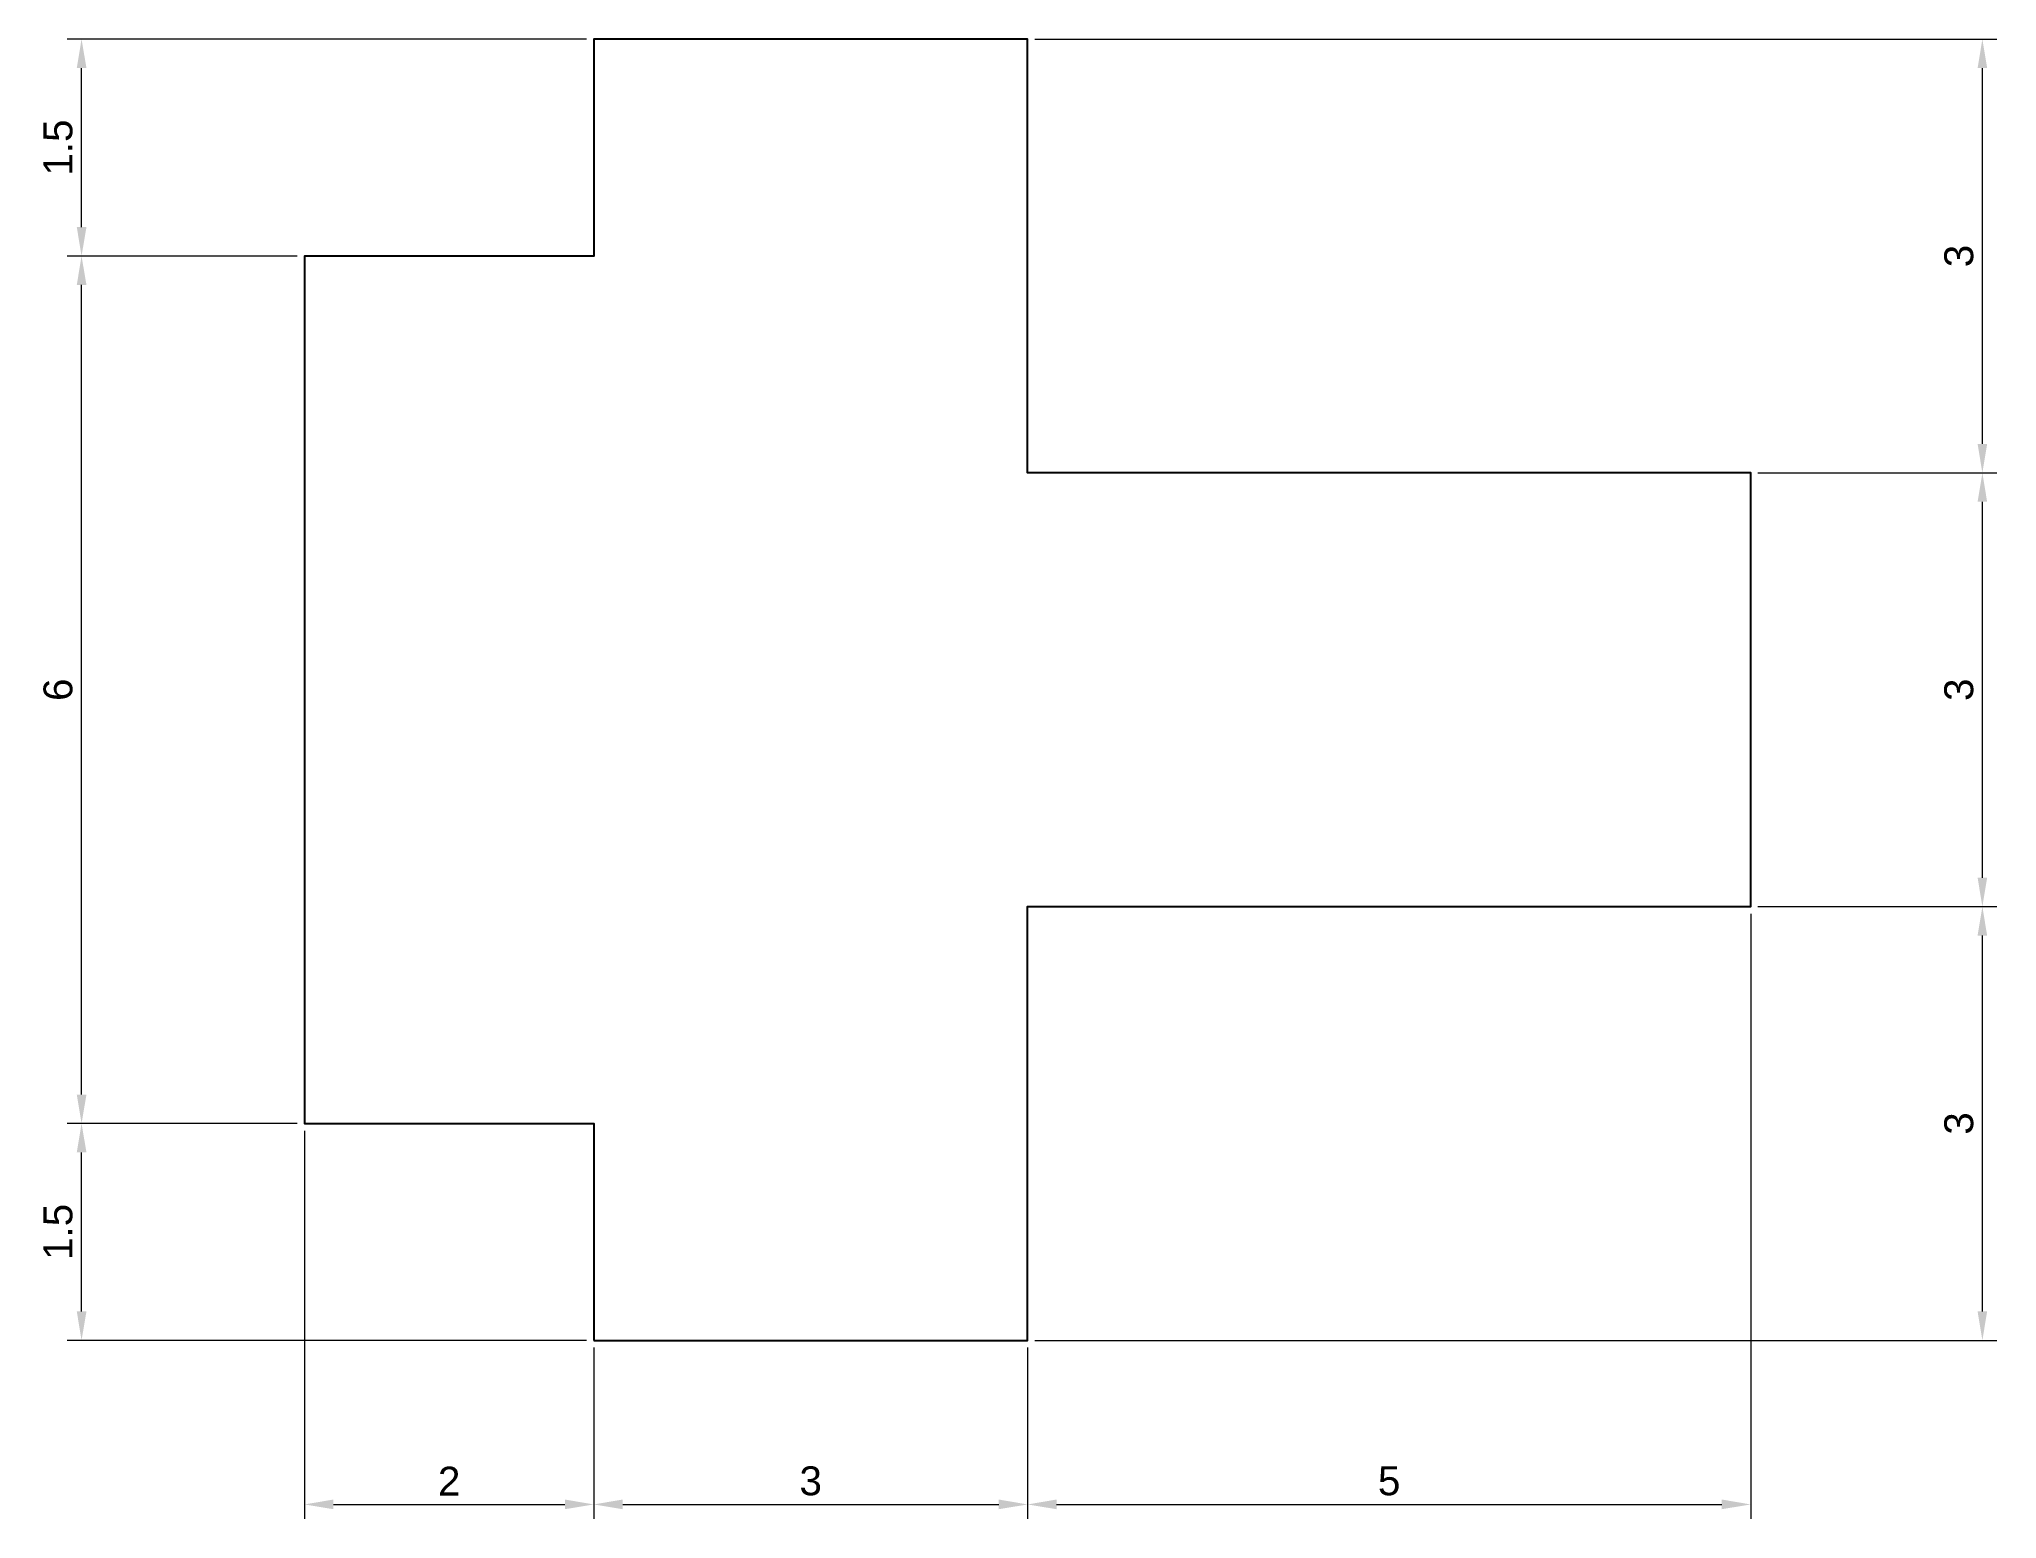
# Model space of a CAD drawing. Header units: millimetres. Extents: x -1.8 to 11.7, y -1.2 to 9.
import ezdxf

# ---------------------------------------------------------------- set-up
doc = ezdxf.new("R2010")
doc.units = ezdxf.units.MM
doc.header["$MEASUREMENT"] = 0
doc.layers.add('AM_5', color=3, linetype='Continuous', lineweight=15)
doc.styles.get("Standard").update_dxf_attribs({"font": 'arial.ttf'})
doc.dimstyles.new('AM_ANSI$0', dxfattribs={"dimtxt": 0.2, "dimasz": 0.2, "dimexe": 0.1, "dimexo": 0.05, "dimgap": 0.06, "dimtad": 1, "dimtoh": 1, "dimzin": 9, "dimdsep": 46, "dimtxsty": 'Standard', "dimcen": 0, "dimclrd": 3, "dimclre": 256, "dimclrt": 2, "dimadec": 0, "dimazin": 2, "dimtp": 0.1, "dimtm": 0.1, "dimtfac": 0.71, "dimtofl": 0, "dimtmove": 0, "dimatfit": 3, "dimfxl": 1, "dimtolj": 1, "dimtzin": 7, "dimlwd": -1, "dimlwe": -1, "dimarcsym": 1})

# ---------------------------------------------------------------- blocks, each defined once
blk = doc.blocks.new('*D5')
at = {"layer": 'AM_5', "transparency": 16777216}
for p, q in [((0, 1.45), (0, -1.235)), ((2, -0.05), (2, -1.235))]:
    blk.add_line(p, q, dxfattribs=at)
at = {"layer": 'AM_5', "color": 3, "transparency": 16777216}
blk.add_line((0.2, -1.135), (1.8, -1.135), dxfattribs=at)
for points in [[(0.2, -1.101), (0.2, -1.168), (0, -1.135)], [(1.8, -1.101), (1.8, -1.168), (2, -1.135)]]:
    blk.add_solid(points, dxfattribs=at)
at = {"layer": 'Defpoints', "color": 0, "transparency": 16777216}
for p in [(0, 1.5), (2, 0), (2, -1.135)]:
    blk.add_point(p, dxfattribs=at)
at = {"layer": 'AM_5', "color": 2, "transparency": 16777216, "insert": (1, -0.974), "char_height": 0.2, "attachment_point": 5}
blk.add_mtext('\\A1;2', dxfattribs=at)
blk = doc.blocks.new('*D6')
at = {"layer": 'AM_5', "transparency": 16777216}
for p, q in [((2, -0.05), (2, -1.235)), ((5, -0.05), (5, -1.235))]:
    blk.add_line(p, q, dxfattribs=at)
at = {"layer": 'AM_5', "color": 3, "transparency": 16777216}
blk.add_line((2.2, -1.135), (4.8, -1.135), dxfattribs=at)
for points in [[(2.2, -1.101), (2.2, -1.168), (2, -1.135)], [(4.8, -1.101), (4.8, -1.168), (5, -1.135)]]:
    blk.add_solid(points, dxfattribs=at)
at = {"layer": 'Defpoints', "color": 0, "transparency": 16777216}
for p in [(2, 0), (5, 0), (5, -1.135)]:
    blk.add_point(p, dxfattribs=at)
at = {"layer": 'AM_5', "color": 2, "transparency": 16777216, "insert": (3.5, -0.973), "char_height": 0.2, "attachment_point": 5}
blk.add_mtext('\\A1;3', dxfattribs=at)
blk = doc.blocks.new('*D7')
at = {"layer": 'AM_5', "transparency": 16777216}
for p, q in [((10, 2.95), (10, -1.235)), ((5, -0.05), (5, -1.235))]:
    blk.add_line(p, q, dxfattribs=at)
at = {"layer": 'AM_5', "color": 3, "transparency": 16777216}
blk.add_line((5.2, -1.135), (9.8, -1.135), dxfattribs=at)
for points in [[(5.2, -1.101), (5.2, -1.168), (5, -1.135)], [(9.8, -1.101), (9.8, -1.168), (10, -1.135)]]:
    blk.add_solid(points, dxfattribs=at)
at = {"layer": 'Defpoints', "color": 0, "transparency": 16777216}
for p in [(10, 3), (5, 0), (10, -1.135)]:
    blk.add_point(p, dxfattribs=at)
at = {"layer": 'AM_5', "color": 2, "transparency": 16777216, "insert": (7.5, -0.973), "char_height": 0.2, "attachment_point": 5}
blk.add_mtext('\\A1;5', dxfattribs=at)
blk = doc.blocks.new('*D8')
at = {"layer": 'AM_5', "transparency": 16777216}
for p, q in [((-0.05, 1.5), (-1.642, 1.5)), ((1.95, 0), (-1.642, 0))]:
    blk.add_line(p, q, dxfattribs=at)
at = {"layer": 'AM_5', "color": 3, "transparency": 16777216}
blk.add_line((-1.542, 0.2), (-1.542, 1.3), dxfattribs=at)
for points in [[(-1.575, 1.3), (-1.508, 1.3), (-1.542, 1.5)], [(-1.575, 0.2), (-1.508, 0.2), (-1.542, 0)]]:
    blk.add_solid(points, dxfattribs=at)
at = {"layer": 'Defpoints', "color": 0, "transparency": 16777216}
for p in [(-1.542, 1.5), (0, 1.5), (2, 0)]:
    blk.add_point(p, dxfattribs=at)
at = {"layer": 'AM_5', "color": 2, "transparency": 16777216, "insert": (-1.704, 0.75), "char_height": 0.2, "attachment_point": 5, "rotation": 90}
blk.add_mtext('\\A1;1.5', dxfattribs=at)
blk = doc.blocks.new('*D9')
at = {"layer": 'AM_5', "transparency": 16777216}
for p, q in [((-0.05, 7.5), (-1.642, 7.5)), ((-0.05, 1.5), (-1.642, 1.5))]:
    blk.add_line(p, q, dxfattribs=at)
at = {"layer": 'AM_5', "color": 3, "transparency": 16777216}
blk.add_line((-1.542, 1.7), (-1.542, 7.3), dxfattribs=at)
for points in [[(-1.575, 7.3), (-1.508, 7.3), (-1.542, 7.5)], [(-1.575, 1.7), (-1.508, 1.7), (-1.542, 1.5)]]:
    blk.add_solid(points, dxfattribs=at)
at = {"layer": 'Defpoints', "color": 0, "transparency": 16777216}
for p in [(-1.542, 7.5), (0, 7.5), (0, 1.5)]:
    blk.add_point(p, dxfattribs=at)
at = {"layer": 'AM_5', "color": 2, "transparency": 16777216, "insert": (-1.704, 4.5), "char_height": 0.2, "attachment_point": 5, "rotation": 90}
blk.add_mtext('\\A1;6', dxfattribs=at)
blk = doc.blocks.new('*D10')
at = {"layer": 'AM_5', "transparency": 16777216}
for p, q in [((1.95, 9), (-1.642, 9)), ((-0.05, 7.5), (-1.642, 7.5))]:
    blk.add_line(p, q, dxfattribs=at)
at = {"layer": 'AM_5', "color": 3, "transparency": 16777216}
blk.add_line((-1.542, 7.7), (-1.542, 8.8), dxfattribs=at)
for points in [[(-1.575, 8.8), (-1.508, 8.8), (-1.542, 9)], [(-1.575, 7.7), (-1.508, 7.7), (-1.542, 7.5)]]:
    blk.add_solid(points, dxfattribs=at)
at = {"layer": 'Defpoints', "color": 0, "transparency": 16777216}
for p in [(-1.542, 9), (2, 9), (0, 7.5)]:
    blk.add_point(p, dxfattribs=at)
at = {"layer": 'AM_5', "color": 2, "transparency": 16777216, "insert": (-1.704, 8.25), "char_height": 0.2, "attachment_point": 5, "rotation": 90}
blk.add_mtext('\\A1;1.5', dxfattribs=at)
blk = doc.blocks.new('*D11')
at = {"layer": 'AM_5', "transparency": 16777216}
for p, q in [((10.05, 3), (11.702, 3)), ((5.05, 0), (11.702, 0))]:
    blk.add_line(p, q, dxfattribs=at)
at = {"layer": 'AM_5', "color": 3, "transparency": 16777216}
blk.add_line((11.602, 0.2), (11.602, 2.8), dxfattribs=at)
for points in [[(11.569, 2.8), (11.635, 2.8), (11.602, 3)], [(11.569, 0.2), (11.635, 0.2), (11.602, 0)]]:
    blk.add_solid(points, dxfattribs=at)
at = {"layer": 'Defpoints', "color": 0, "transparency": 16777216}
for p in [(10, 3), (11.602, 3), (5, 0)]:
    blk.add_point(p, dxfattribs=at)
at = {"layer": 'AM_5', "color": 2, "transparency": 16777216, "insert": (11.44, 1.5), "char_height": 0.2, "attachment_point": 5, "rotation": 90}
blk.add_mtext('\\A1;3', dxfattribs=at)
blk = doc.blocks.new('*D12')
at = {"layer": 'AM_5', "transparency": 16777216}
for p, q in [((10.05, 6), (11.702, 6)), ((10.05, 3), (11.702, 3))]:
    blk.add_line(p, q, dxfattribs=at)
at = {"layer": 'AM_5', "color": 3, "transparency": 16777216}
blk.add_line((11.602, 3.2), (11.602, 5.8), dxfattribs=at)
for points in [[(11.569, 5.8), (11.635, 5.8), (11.602, 6)], [(11.569, 3.2), (11.635, 3.2), (11.602, 3)]]:
    blk.add_solid(points, dxfattribs=at)
at = {"layer": 'Defpoints', "color": 0, "transparency": 16777216}
for p in [(10, 6), (11.602, 6), (10, 3)]:
    blk.add_point(p, dxfattribs=at)
at = {"layer": 'AM_5', "color": 2, "transparency": 16777216, "insert": (11.44, 4.5), "char_height": 0.2, "attachment_point": 5, "rotation": 90}
blk.add_mtext('\\A1;3', dxfattribs=at)
blk = doc.blocks.new('*D13')
at = {"layer": 'AM_5', "transparency": 16777216}
for p, q in [((5.05, 9), (11.702, 9)), ((10.05, 6), (11.702, 6))]:
    blk.add_line(p, q, dxfattribs=at)
at = {"layer": 'AM_5', "color": 3, "transparency": 16777216}
blk.add_line((11.602, 6.2), (11.602, 8.8), dxfattribs=at)
for points in [[(11.569, 8.8), (11.635, 8.8), (11.602, 9)], [(11.569, 6.2), (11.635, 6.2), (11.602, 6)]]:
    blk.add_solid(points, dxfattribs=at)
at = {"layer": 'Defpoints', "color": 0, "transparency": 16777216}
for p in [(5, 9), (11.602, 9), (10, 6)]:
    blk.add_point(p, dxfattribs=at)
at = {"layer": 'AM_5', "color": 2, "transparency": 16777216, "insert": (11.44, 7.5), "char_height": 0.2, "attachment_point": 5, "rotation": 90}
blk.add_mtext('\\A1;3', dxfattribs=at)

msp = doc.modelspace()

# ---------------------------------------------------------------- linework, layer by layer
msp.add_lwpolyline([(2, 0), (5, 0), (5, 3), (10, 3), (10, 6), (5, 6), (5, 9), (2, 9), (2, 7.5), (0, 7.5), (0, 1.5), (2, 1.5), (2, 0)])

# ---------------------------------------------------------------- dimensions: what is measured, and where the dimension line sits
at = {"layer": 'AM_5'}
for base, p1, p2, angle, picture, middle in [((-1.542, 9), (0, 7.5), (2, 9), 90, '*D10', (-1.704, 8.25)), ((11.602, 9), (10, 6), (5, 9), 90, '*D13', (11.44, 7.5)), ((-1.542, 7.5), (0, 1.5), (0, 7.5), 90, '*D9', (-1.704, 4.5)), ((11.602, 6), (10, 3), (10, 6), 90, '*D12', (11.44, 4.5)), ((10, -1.135), (5, 0), (10, 3), 0, '*D7', (7.5, -0.973)), ((5, -1.135), (2, 0), (5, 0), 0, '*D6', (3.5, -0.973))]:
    dim = msp.add_linear_dim(base=base, p1=p1, p2=p2, angle=angle, dimstyle='AM_ANSI$0', dxfattribs=at)
    dim.commit()
    dim.dimension.update_dxf_attribs({"geometry": picture, "text_midpoint": middle})
for base, p1, p2, angle, picture, middle in [((11.602, 3), (5, 0), (10, 3), 90, '*D11', (11.44, 1.5)), ((-1.542, 1.5), (2, 0), (0, 1.5), 90, '*D8', (-1.704, 0.75)), ((2, -1.135), (0, 1.5), (2, 0), 0, '*D5', (1, -0.974))]:
    dim = msp.add_linear_dim(base=base, p1=p1, p2=p2, angle=angle, dimstyle='AM_ANSI$0', override={"dimpost": ''}, dxfattribs=at)
    dim.commit()
    dim.dimension.update_dxf_attribs({"geometry": picture, "text_midpoint": middle})

doc.saveas('drawing.dxf')
